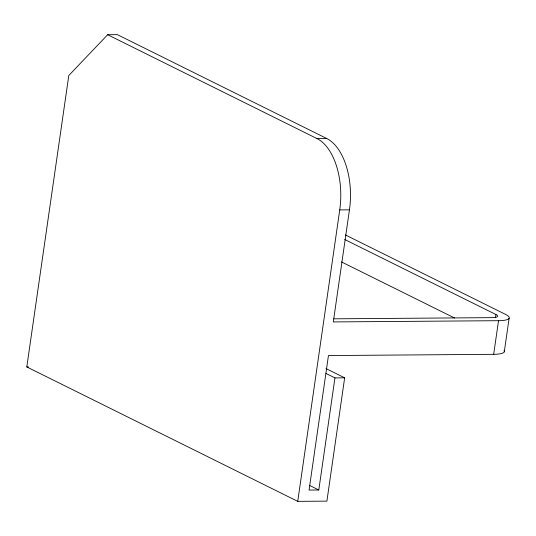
<?xml version="1.0" encoding="UTF-8"?>
<svg xmlns="http://www.w3.org/2000/svg" width="536" height="536" viewBox="0 0 536 536"><rect width="100%" height="100%" fill="white"/><g stroke="black" fill="none" stroke-linecap="round" stroke-linejoin="round"><path stroke-width="0.8" d="M325.955 368.547L344.661 377.826L326.893 501.133L297.741 501.348L26.8 366.939L68.796 75.496L107.662 34.726L117.384 34.652L326.746 138.516A58.089 31.825 89.6 0 1 349.452 209.837L333.305 321.928L498.527 320.695A23.236 5.186 8.2 0 0 505.649 314.438L345.432 234.962M297.741 501.348L339.737 209.904A58.089 31.825 89.6 0 0 317.024 138.59L107.662 34.726M504.034 350.417A23.236 5.186 8.2 0 1 493.676 354.323L328.454 355.556L309.071 490.065L318.793 489.991L334.946 377.9L325.962 373.445M495.465 317.714L495.927 314.511L344.702 239.492M493.676 354.323L498.527 320.695M504.282 351.817L509.126 318.19M317.024 138.59L326.746 138.516M339.737 209.904L349.452 209.837M333.821 318.82L492.37 317.64A11.618 2.593 8.2 0 0 495.927 314.511M26.8 366.939L28.468 366.925M334.946 377.9L344.661 377.826M341.466 261.91L454.515 317.989M309.808 485.536L318.793 489.991"/></g></svg>
